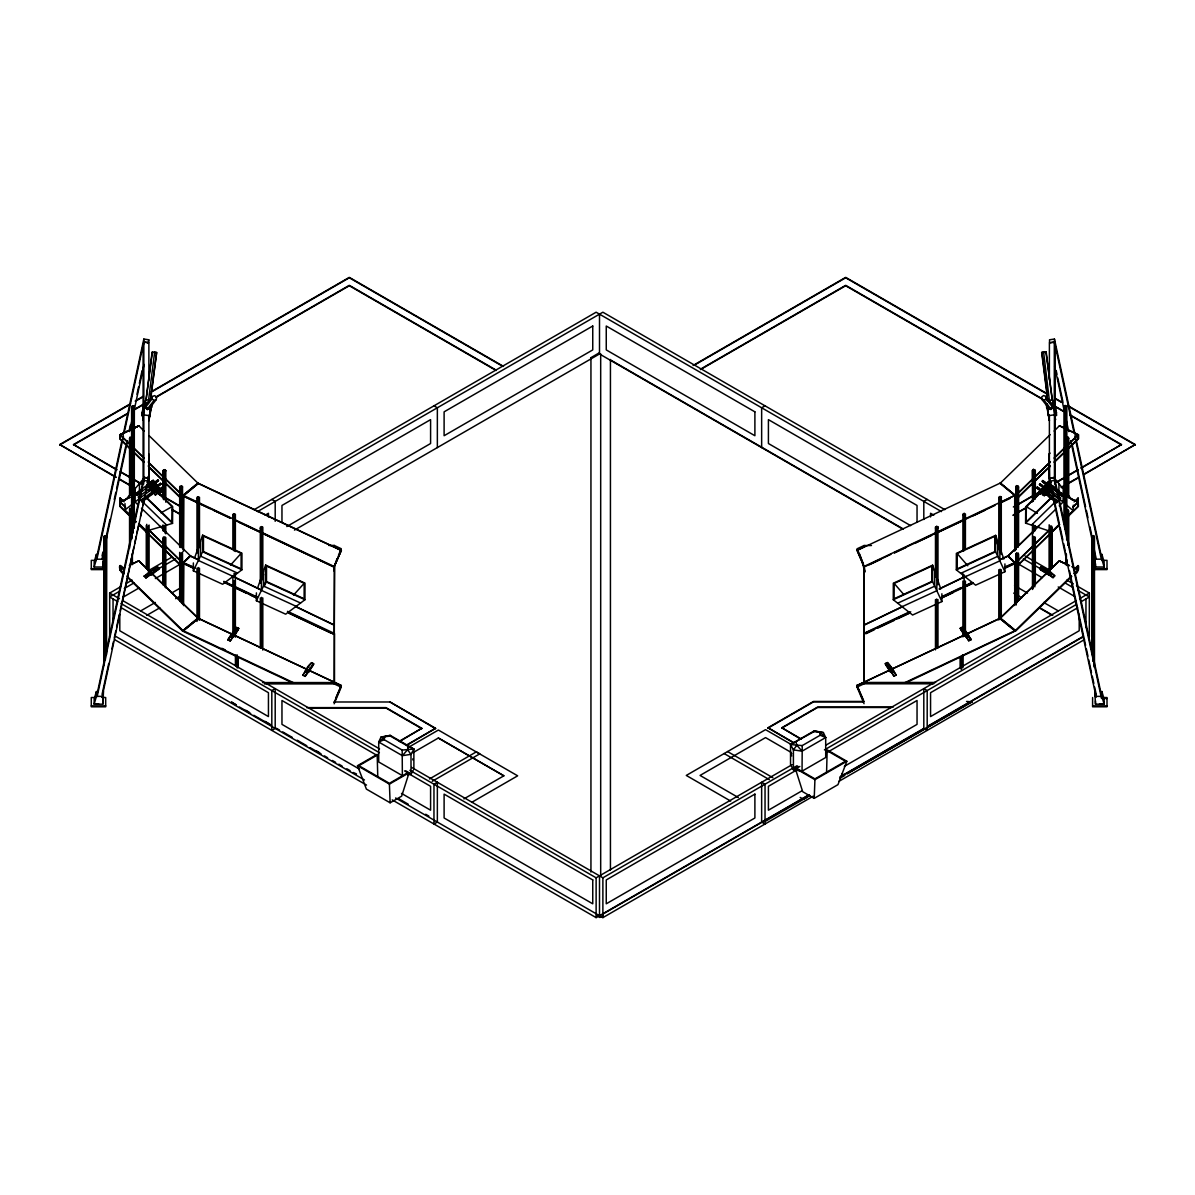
<?xml version="1.0" encoding="UTF-8"?>
<svg xmlns="http://www.w3.org/2000/svg" width="1195" height="1195" viewBox="0 0 1195 1195"><rect width="100%" height="100%" fill="white"/><g stroke="black" fill="none" stroke-linecap="round" stroke-linejoin="round"><path stroke-width="1.5" d="M123.862 573.869C118.678 572.659 117.379 559.26 124.19 569.388M129.194 515.493L119.858 506.411L120.202 497.986L120.202 506.172L129.538 515.254M133.213 532.97L133.213 405.717L131.599 407.271L131.599 538.213M134.303 528.19L134.303 406.464L133.213 405.717M141.802 415.606L143.893 403.193L144.834 403.327L144.834 406.106L142.758 415.755L141.802 415.606L143.893 403.193M146.91 404.149L143.833 403.701L142.758 419.908L144.834 403.327M149.972 408.839L149.972 415.77L143.833 414.889M149.838 416.771L148.897 416.637L148.897 420.789L151.914 404.358L149.838 413.993M162.968 584.534L162.968 537.974M162.968 530.535L162.968 524.949M162.968 497.015L162.968 470.935L164.88 469.635L165.806 470.531L165.806 502.184M163.461 585.296L163.461 536.869M163.461 531.282L163.461 525.695M163.461 499.63L163.461 469.829M164.88 586.954L164.88 536.674M164.88 532.94L164.88 525.501M164.88 499.42L164.88 469.635M165.806 587.85L165.806 537.571M165.806 533.851L165.806 524.53M159.547 525.815L190.274 555.705L182.865 562.92L182.536 567.386M183.149 563.129L190.543 555.929L197.22 559.126M183.567 605.581L183.567 562.875L183.283 604.117M183.567 551.209L183.567 495.507L334.495 566.654L334.212 633.903M237.596 629.287L233.279 635.396L233.951 636.487L238.268 629.601L232.801 636.89L233.1 635.217L231.427 633.888L233.1 634.664L232.129 636.024M235.37 551.507L235.37 514.268L234.115 513.686L232.876 515.448L234.115 516.031M233.951 636.487L233.279 635.396M308.026 670.604L306.353 669.275L308.026 670.051M308.205 671.56L313.195 664.988L308.878 671.874C301.185 671.56 314.33 657.967 313.195 664.988M308.878 671.874L308.205 670.783M334.167 703.795L341.187 687.17L334.167 683.898L334.495 566.654M328.715 545.443L334.227 545.443L334.227 546.772L341.247 550.058L334.227 566.684L337.035 558.692M341.187 687.17L341.187 685.84L334.167 682.569L262.571 682.569M341.247 550.058L341.247 548.729L334.227 545.443M864.045 703.691L857.039 687.065L857.039 685.736L864.045 682.464L935.64 682.464M857.039 687.065L864.045 683.794L864.045 682.464M864.105 565.414L864.105 566.744L857.801 551.776M864.105 545.517L864.105 546.847L857.099 550.118L857.099 548.789L864.105 545.517L871.454 545.517M892.62 670.066L890.096 671.68L885.779 664.793C885.331 658.848 892.127 667.467 892.62 670.066L890.962 671.411L891.918 672.77L893.576 671.978L891.246 672.531M937.97 584.669L937.97 526.95L936.716 526.353L935.476 528.13L936.716 528.713M937.97 528.13L937.97 526.95M965.411 549.386L965.411 514.014L964.156 513.417L962.916 515.179L964.156 515.777M967.547 634.679L965.022 636.293L960.705 629.406C960.257 623.461 967.069 632.08 967.547 634.679L965.889 636.024L966.845 637.383L968.503 636.591L966.172 637.144M1001.291 554.136L1001.291 497.09L1000.051 496.508L998.796 498.27L1000.051 498.853M1001.291 498.27L1001.291 497.09M1015.123 563.159L1007.729 555.944L1001.051 559.155M1014.704 605.506L1014.704 562.8L1004.651 567.55M1014.704 551.134L1014.704 495.447L863.776 566.579L864.06 633.828M1015.75 495.656L1000.23 482.989L1015.75 495.91L1015.75 499.913L1015.436 495.656L1050.061 461.957M1032.465 589.464L1032.465 524.276M1032.465 501.93L1032.465 470.277L1033.391 469.381L1035.303 470.681L1035.303 498.614M1032.958 588.702L1032.958 538.422M1032.958 532.836L1032.958 525.382M1032.958 501.183L1032.465 470.277M1033.391 586.7L1033.391 536.421M1033.391 532.686L1033.391 525.247M1033.391 501.034L1033.391 469.381M1034.377 585.177L1034.377 538.631M1034.377 529.31L1034.377 525.591M1034.377 497.658L1034.377 471.592L1035.303 470.681M1034.81 586.894L1034.81 536.615M1034.81 531.028L1034.81 525.441M1034.81 499.376L1034.81 469.575M1035.303 584.28L1035.303 537.72M1035.303 530.281L1035.303 526.547M1048.433 413.829L1049.389 420.715L1046.357 404.179L1047.403 409.004M1055.529 415.576L1056.47 415.442L1056.47 412.663L1054.393 403.014L1053.437 403.163L1053.437 405.927L1055.529 419.833L1054.438 414.814L1048.299 415.696L1047.298 404.044M1056.47 415.442L1054.393 403.014M1063.968 522.454L1063.968 406.27L1065.074 405.508L1066.672 407.062L1066.672 539.856M1065.074 529.071L1065.074 405.508M1067.419 516.584L1078.084 506.202L1078.084 498.016L1078.413 506.441L1067.747 516.808M1054.154 431.066L1059.427 425.719L1078.413 434.681L1078.413 438.923L1067.747 449.305M194.501 558.184L202.657 535.151L241.958 553.195L241.928 569.791L222.628 584.25L193.351 570.807L193.366 562.935M193.351 570.807L202.612 551.746L202.657 535.151M203.479 536.092L203.449 551.567L241.091 568.85L241.121 553.375L203.479 536.092L202.313 539.498M257.537 588.119L265.693 565.086L305.009 583.13L304.964 599.726L285.665 614.185L256.387 600.741L256.402 592.869M256.387 600.741L265.649 581.681L265.693 565.086M266.485 581.502L266.53 566.027L304.172 583.309L304.127 598.785L266.485 581.502L264.095 586.521M941.884 593.766L941.869 601.578L912.592 615.022L893.277 599.711L893.307 583.25L932.623 565.19L940.764 588.941M894.144 583.414L894.114 598.77L931.756 581.487L931.786 566.131L894.144 583.414L903.569 594.273M941.869 601.578L932.578 581.651L932.623 565.19M1004.92 563.906L1004.905 571.718L975.628 585.162L956.314 569.851L956.358 553.39L995.674 535.345L1003.815 559.081M957.195 553.569L957.15 568.91L994.793 551.627L994.823 536.271L957.195 553.569L967.786 565.773M1004.905 571.718L995.629 551.791L995.674 535.345M198.43 547.071L198.385 560.455L233.1 576.393M200.536 541.111L200.491 556.108L237.506 573.092M261.466 577.006L261.421 590.39L296.151 606.328M263.587 571.046L263.527 586.043L300.557 603.027M934.744 571.374L934.699 586.177L897.684 603.206M936.865 577.529L936.805 590.718L902.091 606.702M997.78 541.514L997.735 556.332L960.72 573.346M999.901 547.683L999.842 560.858L965.127 576.841M130.046 514.94L124.952 510.011L125.012 503.663M143.654 484.094L143.714 478.523L125.042 500.496M157.546 492.519L172.08 506.635L171.931 522.215L146.821 497.837M148.314 530.461L172.543 523.38L172.707 506.665L156.889 491.324M1049.867 531.207L1025.579 523.126L1025.728 506.77L1040.233 492.639M1042.204 491.25L1026.341 506.725L1026.191 521.976L1053.96 494.894M1054.677 483.945L1054.722 478.508L1063.221 488.979L1063.057 502.079L1059.218 505.829M1068.151 515.702L1073.229 510.743L1073.289 505.156M129.538 447.826L120.202 438.744L120.247 434.786L138.859 425.764L144.117 431.111M139.322 496.941L139.471 483.527M1058.979 483.751L1058.815 498.464L1063.057 502.079M1074.036 573.436L1078.039 569.552C1077.95 559.394 1080.31 574.197 1074.41 573.869M135.214 488.516L135.05 501.99L137.619 504.469M864.269 567.013C866.778 584.37 861.416 552.09 856.92 550.268L864.269 567.013L864.418 571.315M334.077 571.061L334.002 567.057L341.367 550.312L198.445 483.333L182.925 496L182.925 500.212L183.238 496M826.582 772.523L827.149 750.684L845.477 761.26L814.93 778.886L796.617 768.31L799.828 766.458M802.039 771.163L802.233 745.59L820.218 735.224L825.7 737.539L825.7 757.51L802.039 771.163L793.405 769.819L790.537 764.516L790.537 744.545L814.183 730.892L823.385 732.55L825.7 737.539L802.039 751.192L793.405 749.862L790.537 744.545L814.004 731.639L823.385 732.55M798.454 766.473L795.258 768.31L802.682 791.702L814.213 798.365L814.93 779.678L846.837 761.26L827.149 749.907M182.85 495.701L182.536 499.958L182.85 495.701L198.041 483.034L182.536 495.701M1015.75 495.91L1015.406 499.674L1050.076 465.945M120.202 438.744L119.858 434.965L138.859 425.764L120.247 434.786L119.858 438.968L129.194 448.05M94.166 567.013L96.407 559.2L96.407 554.211L94.166 562.023L94.166 567.013L102.8 567.013L103.517 554.211M94.166 704.184L96.407 696.371L96.407 691.397L94.166 699.209L94.166 704.184L102.8 704.184L103.517 691.397M1073.663 567.55L1078.413 569.731L1078.413 565.728L1075.754 568.327M145.745 399.892L144.924 403.776L145.745 399.892L148.628 400.026L148.21 403.402L145.342 404.478L144.894 407.57L147.373 409.541L150.704 407.883L147.373 409.541M152.392 351.853L145.969 400.43L152.094 352.256L154.678 351.957L156.65 352.465L150.749 398.861M148.553 400.131L154.678 351.957M150.45 399.264L156.65 352.465M144.894 407.57L145.76 403.94L148.673 402.82L145.312 403.268M145.939 406.778L146.283 404.358L152.377 396.486L154.678 395.605L156.635 397.173L156.276 399.593L150.182 407.465L147.881 408.346L145.939 406.778L152.034 398.906L152.377 396.486M150.286 408.436L150.719 405.359M384.192 739.69L402.177 750.072L402.371 775.63L378.71 761.977L378.71 742.005L384.192 739.69L384.745 736.598L390.227 735.373L413.873 749.026L413.873 768.982M96.003 560.545L121.875 440.731M123.055 435.279L143.833 339.066L148.748 339.768L148.748 342.651L143.833 341.949L124.22 432.724M97.168 557.975L123.444 436.354M102.083 555.809L102.875 552.18M105.608 539.468L109.925 519.496M114.242 499.525L115.81 492.265M116.587 488.635L125.609 446.885M129.523 428.721L130.315 425.091M133.063 412.394L133.84 408.765M136.977 394.231L138.545 386.971M139.337 383.341L142.071 370.629M147.956 343.398L148.748 339.768M102.083 558.692L104.443 547.803M105.608 542.351L127.566 440.686M129.523 431.604L131.883 420.715M133.063 415.277L144.042 364.445M149.972 411.618L150.973 406.987L151.914 407.122M96.78 695.4L143.833 477.537L148.748 478.239L102.083 697.178M97.168 696.476L143.833 480.42L143.833 339.066M102.083 694.295L108.745 663.434M111.882 648.9L113.45 641.64M114.242 638.01L115.81 630.751M116.587 627.121L119.336 614.409M120.127 610.779L133.84 547.235M134.632 543.606L136.2 536.346M136.977 532.716L138.545 525.456M140.517 516.374L142.085 509.115M142.862 505.485L144.431 498.21M147.568 483.691L148.748 478.239M148.882 415.098L148.882 478.06L148.016 482.063L148.016 476.506M103.816 664.823L103.816 537.257L105.414 535.704L106.519 536.465L106.519 654.785M134.049 521.976L134.303 406.464M106.519 536.465L106.265 650.394M814.004 731.639L814.183 730.892L819.665 732.132L825.7 737.539M402.371 755.673L407.54 749.758L408.391 746.487L390.406 736.105L381.026 737.031L378.71 742.005L402.371 755.673L411.005 754.329L413.873 749.026L408.391 746.487M405.897 770.909L409.093 772.747L401.669 796.139L390.123 802.801L366.372 789.088L357.514 765.696L377.202 754.344M260.659 583.04L263.587 574.526M846.837 761.26L837.964 784.652L814.213 798.365M338.439 555.376L340.545 550.387M334.167 702.466L341.187 685.84M129.553 496.149L129.553 438.416L130.046 437.31L132.391 438.012M148.598 455.37L149.091 454.264L149.091 484.065M165.313 471.637L165.806 470.531M182.521 548.251L182.521 486.798L181.595 485.887L179.683 487.202L179.683 546.787M182.028 487.904L182.521 486.798M333.853 567.147L341.367 550.312M336.109 697.312L340.62 686.931M412.872 759.96L412.872 758.78M407.555 774.838L411.005 774.3L413.156 770.312M232.129 637.592L233.1 635.665L232.129 637.592L230.471 636.801C232.024 633.664 237.865 623.327 238.268 629.601M231.427 633.888L227.886 639.908L230.202 640.998L233.951 635.71M307.055 672.979L308.026 671.052L307.055 672.979L305.397 672.188L306.353 670.828M306.353 669.275L302.813 675.294L305.128 676.385L308.878 671.097M183.283 549.76L183.567 495.507M183.149 567.371L182.925 564.413M231.427 634.44L236.52 627.241M235.012 631.737L236.744 629.287M233.279 634.948L237.596 628.062M230.202 640.998L231.935 638.115M237.596 628.839L238.851 628.346M306.353 669.827L311.447 662.627M309.938 667.9L308.878 670.649M334.212 634.411L287.547 611.885M312.537 664.674L305.128 676.385M312.537 663.449L313.195 664.539L313.777 663.733M227.886 639.908L230.471 636.248L232.801 637.353M302.813 675.294L305.397 671.635L307.727 672.74M796.019 742.005L796.871 745.277L793.405 749.862L793.405 769.819M147.881 408.346L153.991 400.474L156.276 399.593M140.741 483.975L143.131 481.107M1036.722 487.68L1037.32 486.977L1039.605 488.904L1039.008 489.606L1036.722 487.68L1045.072 495.014L1043.519 493.774L1044.116 493.072L1045.67 494.312L1044.968 494.909M1040.053 483.766L1047.791 491.787L1046.237 490.547L1046.835 489.845L1048.284 490.996L1046.536 489.502L1046.551 490.682L1039.456 484.468L1040.053 483.766L1042.339 485.693L1041.741 486.395L1041.607 485.11M1042.787 480.539L1051.122 487.874L1049.568 486.634L1048.971 487.336L1050.524 488.576L1049.18 487.455L1049.882 486.753L1048.657 486.992L1049.285 487.455L1042.189 481.241L1042.787 480.539L1045.057 482.466L1044.46 483.168L1043.011 481.943L1043.608 481.241M1038.873 488.217L1038.276 488.964L1038.873 488.337L1048.926 496.627L1050.061 495.044L1048.926 496.627M1038.56 492.833L1048.269 482.153L1049.33 483.094L1040.023 494.073L1038.56 492.833L1047.866 481.854M1041.383 493.191C1064.043 472.339 1033.526 493.998 1044.415 495.656L1052.571 486.066L1054.184 487.5L1052.944 488.964L1050.256 486.813L1049.061 485.738L1050.3 484.274M1044.684 493.206L1046.028 491.787L1050.166 495.163M1046.327 488.949L1047.522 490.025L1048.762 488.561L1046.432 486.529L1060.637 498.061L1059.397 499.525L1051.555 493.281L1052.795 491.817L1051.66 493.401L1041.607 484.991L1041.009 485.738L1039.456 484.468M1050.151 486.768L1051.495 485.349L1055.633 488.725L1054.393 490.189L1044.34 481.779L1043.743 482.526L1042.189 481.241M1050.48 487.575L1044.415 495.656M1047.91 484.782L1051.54 487.635L1052.78 486.171L1063.371 494.835L1062.131 496.298L1054.289 490.055L1055.633 488.725M1048.822 496.493L1056.679 502.736L1057.919 501.273L1048.045 493.221L1046.805 494.685L1046.088 494.073M1047.522 490.025L1050.211 492.191L1051.451 490.727L1047.567 487.485M1048.12 495.731L1054.647 500.929L1055.887 499.465L1057.919 501.273M1048.807 490.846L1057.381 497.703L1058.621 496.239L1060.637 498.061M1051.54 487.635L1060.114 494.491L1061.354 493.027L1063.371 494.835M230.53 565.13L241.121 553.375M293.567 595.065L304.172 583.309M791.762 753.612L791 755.195L791.762 755.912M1048.134 484.931L1050.764 482.362M1048.822 484.811L1051.451 482.227M1025.579 523.126L1053.243 496.134M1031.524 525.098L1054.916 502.273M1037.469 527.085L1055.379 509.578M1051.645 531.805L1059.263 524.366M182.865 563.174L190.543 555.929M1015.75 549.849L1015.75 486.544L1016.676 485.633L1018.588 486.948L1018.588 544.681M1049.18 483.811L1049.18 454.01L1050.106 453.114M1018.588 486.948L1017.662 487.844L1017.662 545.577M1066.821 494.581L1066.821 436.847L1068.733 438.162L1067.807 439.058L1067.807 496.791M1054.065 458.073L1064.715 447.707M1067.374 445.123L1078.039 434.756L1078.084 438.699L1067.419 449.081M1018.409 493.057L1033.077 478.792M1035.751 476.193L1050.42 461.927M1055.753 456.729L1063.744 448.947M1069.077 443.763L1078.413 434.681M1054.08 462.047L1064.745 451.665M1017.079 498.614L1050.42 466.169M1054.423 462.286L1063.744 453.204M1038.724 526.144L1008.012 556.034L1038.724 525.89M1074.081 501.9L1078.084 498.016M1048.747 530.55L1015.406 562.979L1008.012 555.78M1072.751 507.188L1078.084 502.005L1068.106 497.299L1078.084 502.258L1072.751 507.442M1050.076 529.505L1015.406 563.233L1007.729 555.944M1058.083 525.666L1015.75 567.416M1017.079 566.116L1059.756 524.605M1040.681 569.238L1047.791 574.063L1040.681 570.015L1039.799 568.193L1041.517 566.505L1049.315 571.837L1048.09 573.047M1039.799 568.626L1041.517 566.505M1045.147 570.254L1041.174 567.535L1040.681 568.79L1039.799 568.193M1040.681 568.79L1041.174 567.535M1040.681 570.015L1041.174 568.76M1047.298 574.541L1047.791 573.286M1041.532 566.953L1049.315 572.285L1048.09 574.033L1049.554 575.049L1050.793 573.286L1054.752 576.005L1053.034 577.693L1047.298 573.764M1048.09 574.033L1049.315 572.285M1049.554 573.481L1050.793 572.285L1049.315 571.837M1049.554 574.033L1053.034 577.693M1049.061 574.974L1050.793 573.286M1053.034 577.245L1054.752 575.572L1050.793 572.285M1075.41 568.088L1078.084 565.504M1071.377 576.02L1015.436 630.452L1000.23 618.039L1059.412 560.769L1068.913 565.504M1071.751 576.468L1015.75 630.96L1000.23 618.039M1000.23 483.243L1050.211 434.621M1000.23 618.293L1059.412 560.769M378.71 742.005L384.745 736.598M198.445 483.333L182.925 496.254L183.149 499.898M198.041 618.039L182.536 630.96L198.041 618.039L138.859 560.769L129.553 565.145M291.938 682.599L182.925 631.214L198.445 618.547L341.367 685.542L198.445 618.293L183.238 630.706L293.806 682.823M124.952 510.011L139.307 498.614M153.139 480.27L161.803 491.772L160.518 492.743L151.855 481.241L153.139 480.27L161.803 491.772M1045.879 396.426L1046.193 398.861L1044.206 400.385L1041.935 399.474L1041.622 397.039L1043.608 395.515L1045.879 396.426L1052.003 404.343L1052.302 406.778L1050.33 408.302L1048.06 407.39L1041.935 399.474M1047.567 405.254L1047.522 407.794L1050.42 408.959L1052.929 407.032L1052.541 403.925L1049.643 402.775L1043.593 351.957L1046.237 352.241L1052.332 400.415L1045.894 351.838M1047.522 407.794L1050.838 409.512L1053.348 407.585L1052.541 403.925M135.797 493.64L137.395 492.415L138.545 493.953L136.962 495.163L135.797 493.64L152.616 481.002L153.782 482.541L151.645 484.154L150.495 482.616L151.436 481.899M153.782 482.541L148.374 486.589L147.209 485.08L148.479 484.109L149.644 485.648L136.962 495.163M151.959 483.004L159.025 492.385L155.44 495.074L148.733 485.439M150.645 485.484L152.138 484.363L152.706 485.095L151.287 486.156L150.734 485.424L152.601 484.035L153.154 484.767L151.287 486.156M151.631 484.737L157.949 479.927L158.502 480.674L152.183 485.469L152.557 484.05M138.336 497.015L139.935 495.791L141.085 497.329L139.501 498.539L138.336 497.015L153.408 485.723M155.141 486.783L150.914 489.95L149.763 488.456L151.018 487.485L152.183 489.009L139.501 498.539M153.035 485.992L155.156 484.378L156.321 485.902L154.185 487.53L153.035 485.992L149.763 488.456L150.914 489.95M153.274 488.8L155.141 487.396L155.694 488.143L153.752 489.591L153.274 488.8L154.693 487.739L155.245 488.471L153.752 489.591M154.17 488.113L160.488 483.303L161.041 484.05L154.723 488.845L155.096 487.426M140.89 500.376L142.474 499.166L143.639 500.69L142.041 501.915L140.89 500.376L155.947 489.099M153.572 490.846L154.723 492.385L153.453 493.356L152.303 491.817L156.515 488.65M143.639 500.69L158.86 489.278L157.71 487.754L152.303 491.817L153.453 493.326L157.68 490.159M155.738 492.235L157.232 491.1L157.785 491.847L156.366 492.908L155.813 492.161L157.68 490.772M156.709 491.474L163.028 486.679L163.581 487.411L157.262 492.22L156.709 491.474L158.233 491.503L156.366 492.908M155.44 495.074L147.941 484.513L152.407 480.838L160.518 492.743M159.025 492.385L150.869 482.347M148.374 486.589L147.224 485.05L147.941 484.513M149.763 488.426L155.156 484.378M152.303 491.802L157.71 487.754M147.209 485.08L150.495 482.616M148.374 485.708L151.616 483.273M146.851 487.769C143.236 485.319 150.958 489.681 152.019 483.885M157.949 479.927L155.619 481.69L156.172 482.421L158.502 480.674M149.39 491.13C145.79 488.68 153.498 493.057 154.558 487.246M160.488 483.303L158.158 485.065L158.711 485.797L161.041 484.05M142.041 501.915C148.957 496.015 152.213 491.578 151.87 494.551M163.028 486.679L160.698 488.426L161.265 489.173L163.581 487.411M161.997 491.623L154.947 483.407M152.183 485.469L153.109 484.782M154.723 488.845L155.649 488.157M157.262 492.22L158.188 491.533M149.42 575.303L150.899 574.287L149.42 575.303L148.195 574.108L149.659 572.524L157.456 566.744L149.659 572.091L150.899 573.286M150.899 572.734L149.659 571.539L144.222 576.259L145.954 577.932L151.392 574.212M1091.752 654.591L1091.752 536.271L1092.857 535.509L1094.471 537.063L1094.471 666.481M156.485 569.462L151.675 573.555M157.8 568.999L151.197 574.302L151.182 573.525L158.293 569.477L151.69 574.78L149.659 572.524M145.954 577.932L149.42 574.287M158.293 569.029L159.174 568.417L157.456 566.744M158.293 569.477L159.174 568.417M144.222 576.259L148.195 574.108M115.975 477.403L59.75 444.555L130.524 403.686M135.364 400.893L143.4 396.247M151.436 391.616L349.313 277.374L503.528 366.402M59.75 444.943L128.926 405.015M135.364 401.296L143.4 396.65M153.05 391.079L349.313 277.778L501.915 365.879M115.497 469.172L73.537 444.555L128.373 412.887M133.213 410.094L144.49 403.581M155.783 397.069L349.313 285.336L496.134 370.106M73.537 444.943L128.373 413.291M133.213 410.497L142.877 404.911M155.783 397.457L349.313 285.739L496.134 370.51M109.671 636.771L109.671 593.064L120.904 586.581M125.714 583.802L132.137 580.098M148.195 570.822L162.639 562.486M165.851 560.634L172.274 556.915M254.162 509.653L596.126 312.209L941.466 511.594M119.47 591.316L109.671 596.962L117.693 601.608M124.28 588.537L133.915 582.966M156.396 569.985L162.819 566.281M166.03 564.428L175.665 558.872M257.537 511.594L602.878 312.209L944.842 509.653M123.025 597.216L139.188 587.88M155.35 578.559L179.579 564.563M265.215 515.135L268.442 513.267L268.442 516.942M140.801 610.839L155.35 602.444M171.497 593.108L179.579 588.448M286.8 526.547L430.588 443.524L430.588 419.639L281.96 505.455L281.96 521.991M590.942 357.663L599.292 352.809M146.761 615.365L159.786 607.837M175.665 598.68L180.475 595.887M294.463 530.087L599.815 353.78M693.085 365.476L845.687 277.374L1046.775 393.469M694.683 364.953L845.687 277.778L1046.775 393.872M700.479 369.18L845.687 285.336L1042.443 398.921M700.479 369.569L845.687 285.739L1044.057 400.25L1050.33 408.302M275.194 688.634L271.818 690.59L271.818 730.384L275.194 728.442L275.194 690.441M765.039 405.837L761.648 407.779L761.648 447.587M399.488 741.169L421.79 728.293L399.488 741.557M406.524 745.053L435.577 728.293L406.524 745.456M408.242 747.458L438.371 730.04L517.659 775.824L471.666 802.383M412.813 752.775L438.371 738.002L503.872 775.809L463.929 798.887M357.514 765.696L389.406 784.114L409.093 772.747M429.438 778.976L476.342 751.849L479.792 753.836L432.217 781.306M927.186 499.45L923.81 501.407L923.81 519.496M1013.36 506.964L1040.785 491.13M1056.918 481.809L1063.371 478.09M1068.21 475.296L1077.89 469.695M1081.116 467.842L1121.463 444.555L1081.116 468.231M1014.973 506.426L1031.106 497.12M1034.332 495.253L1040.785 491.518M1056.918 482.212L1063.371 478.478M1069.824 474.759L1077.89 470.098M1013.166 515.03L1027.625 506.695M1061.354 487.216L1064.566 485.349M1067.777 483.497L1079.025 477.014M1083.85 474.221L1135.25 444.555L1083.85 474.624M1013.166 515.433L1026.012 508.009M1061.354 487.605L1064.566 485.753M1067.777 483.9L1079.025 477.403M793.809 743.051L767.982 727.755L813.526 701.45L863.925 701.45M767.982 728.143L813.526 701.853L863.925 701.853M800.889 739.182L781.769 727.755L817.574 707.082L893.218 707.082M781.769 728.143L817.574 707.485L891.365 707.485M409.885 770.297L596.126 877.817L792.151 764.651M825.879 745.172L1076.322 600.577M1079.533 598.725L1089.332 593.064L1089.332 636.771M411.663 767.429L602.878 877.817L797.14 765.666M824.43 749.907L1076.486 604.386M1081.311 601.608L1089.332 596.962L1077.935 590.39M795.87 770.461L768.415 786.31L768.415 810.195L802.338 790.612M828.195 751.804L917.043 700.494L917.043 724.379L844.342 766.353M1077.591 607.807L930.561 692.697L930.561 716.582L1079.205 630.766L1079.205 614.23M392.229 799.903L596.126 917.626L808.208 795.183M840.324 776.645L923.81 728.442L927.186 730.384L927.186 690.59L923.81 688.634L923.81 728.442M928.62 725.664L1082.745 636.681M603.042 913.996L809.359 794.884M839.98 777.198L923.795 728.816M928.634 726.022L1083.372 636.681M806.819 797.304L803.369 799.246L800.187 797.423M765.547 821.219L809.956 795.556M840.085 778.184L844.835 775.421L841.668 773.583M596.604 915.564L599.815 917.431L603.042 915.564M395.605 797.961L602.878 917.626L813.197 796.199M838.89 781.366L1084.522 639.549M972.162 701.45L847.061 773.807L972.162 701.853L966.561 701.45M160.996 512.879L172.08 506.635M864.194 624.895L902.583 606.462M939.3 588.821L964.335 576.797M864.194 625.149L902.583 606.716M939.3 589.075L966.008 576.244M1001.051 559.409L1007.729 556.213M138.859 425.764L119.858 434.711L129.194 443.793M199.475 547.624L199.475 497.344L198.236 496.761L196.981 497.344L196.981 553.21M124.892 567.341L119.858 569.716L120.202 565.489L120.247 569.537L124.235 573.421M119.858 569.97L124.609 567.73M129.359 565.489L138.859 560.769M262.81 575.617L262.81 527.204L261.556 526.622L260.316 527.204L260.316 583.07M864.06 682.614L864.06 566.983L890.902 554.346M894.248 552.762L994.942 505.425M998.228 503.752L1014.704 495.447M869.452 564.727L881.193 559.185M894.607 552.867L906.348 547.325M914.728 543.381L931.502 535.465M934.848 533.896L963.364 520.452M973.432 515.702L985.158 510.175M998.587 503.842L1010.313 498.315M863.776 633.41L909.051 612.079M942.601 596.26L961.049 587.567M964.395 585.998L971.102 582.831M1004.651 567.028L1014.988 562.681M863.776 682.211L863.776 633.933L910.739 611.81M940.913 597.575L972.775 582.562M909.485 612.96L863.776 633.933M941.212 597.993L963.14 587.656M966.367 586.133L973.208 582.921M1004.935 567.954L1013.45 563.95M865.882 633.768L874.262 629.81M877.608 628.226L894.383 620.324M897.744 618.741L909.485 613.214M941.346 598.187L953.087 592.66M966.501 586.342L973.208 583.175M1005.07 568.148L1013.45 564.204M885.211 663.972L887.526 662.881M960.138 628.585L962.468 627.494M885.211 663.539L885.779 664.345L886.451 663.255M960.138 628.152L960.705 628.958L961.377 627.868L964.828 632.752M885.779 664.793L890.768 671.366L886.451 664.48M960.705 629.406L965.694 635.979L961.377 629.093M965.889 634.47L967.547 633.694L971.102 639.713L968.772 640.804L965.694 635.202M890.962 669.857L892.62 669.081L896.175 675.1L893.845 676.191L890.768 670.589M967.547 633.694L965.216 635.337L968.772 640.804M893.576 670.425L891.246 672.068L890.29 670.724M966.845 635.815L968.503 635.038M966.172 636.681L968.503 635.591M893.845 676.191L896.175 674.652M968.772 640.356L971.102 639.265M904.466 682.823L1015.033 630.706M906.348 682.599L1015.347 630.96L999.842 618.293L856.92 685.527L999.842 618.547L1015.347 631.214M856.92 550.522L999.842 483.273L1015.347 495.94L1015.347 500.167M956.314 569.851L995.629 551.791M893.277 599.711L932.578 581.651M132.705 408.033L134.049 407.629M1049.688 400.131L1047.746 400.639L1041.652 352.465L1043.593 351.957M1046.237 352.241L1041.652 352.465M1047.119 400.669L1052.511 399.877L1053.378 403.746L1050.913 404.403M381.026 737.031L390.227 735.373L390.406 736.105M1054.453 339.066L1049.539 339.768L1049.539 342.651L1054.453 341.949L1054.453 339.066L1075.231 435.294M1053.437 403.163L1055.17 411.125L1055.17 346.251L1054.304 342.248L1049.389 342.95L1049.389 379.995M1046.357 406.942L1047.298 406.808M1053.437 405.927L1054.393 405.792M1055.529 412.798L1056.47 412.663M1055.529 408.645L1054.438 403.626L1054.453 480.45L1049.539 481.152L1096.188 697.193M1099.4 704.213L1102.671 703.75M402.177 750.072L413.873 749.026M96.407 559.2L103.517 559.2M1094.769 559.185L1101.865 559.185L1104.12 566.998L1095.486 566.998L1094.769 554.196M94.883 560.365L91.283 560.365L91.283 569.612L103.875 569.612M1101.596 560.35L1107.003 560.35L1107.003 569.597L1094.396 569.597M91.283 568.671L103.875 568.671M1094.396 568.656L1107.003 568.656M264.409 683.898L334.167 683.898M864.045 683.794L933.803 683.794M96.407 696.371L103.517 696.371M1094.769 696.371L1101.865 696.371L1104.12 704.184L1095.486 704.184L1094.769 691.382L1095.188 696.073M94.883 697.536L91.283 697.536L91.283 706.798L105.683 706.798L105.683 697.536L102.083 697.536M1101.596 697.536L1107.003 697.536L1107.003 706.783L1092.603 706.783L1092.603 697.536M1101.596 698.477L1107.003 698.477M968.428 701.853L972.162 701.853M334.032 701.988L390.018 701.988L435.577 728.293M91.283 705.857L105.683 705.857M1092.603 705.842L1107.003 705.842M306.652 707.619L385.985 707.619L421.79 728.293M308.504 708.023L385.985 708.023L421.79 728.681M154.065 352.764L156.351 352.869M790.537 744.545L802.233 745.59M143.893 405.971L144.834 406.106M141.802 412.843L142.758 412.977M148.882 478.06L143.968 477.343L143.101 481.361L143.101 414.695M143.833 480.42L148.748 481.122M95.6 703.736L98.886 704.199M1091.752 536.271L1093.365 537.825M1068.913 565.369L1059.412 561.023L1069.57 565.668M1072.961 567.222L1078.039 569.552M202.612 551.746L241.928 569.791M265.649 581.681L304.964 599.726M198.445 483.587L341.367 550.566M1064.073 428.168L1059.427 425.719M1067.18 429.632L1078.413 434.935L1078.413 438.923M1071.825 566.624L1078.413 569.985M196.981 498.524L198.236 499.107M260.316 528.384L261.556 528.967M183.283 495.925L230.232 518.047M235.266 520.422L334.212 567.057M182.925 496L210.051 508.637M213.397 510.205L230.142 518.107M238.522 522.051L313.912 557.587M317.258 559.17L334.002 567.057M193.635 567.087L183.283 562.755L195.024 568.297M223.823 581.323L257.358 597.127M287.547 611.362L334.495 633.484M223.823 581.845L257.358 597.649M184.822 563.92L193.351 568.028M225.078 582.891L231.92 586.207M235.131 587.626L257.074 598.053M288.802 612.93L334.077 634.276M184.822 564.174L193.217 568.118M235.131 587.895L246.872 593.422M250.233 595.005L256.94 598.172M288.802 613.184L330.731 632.947M236.52 627.689L238.851 628.779M311.447 663.076L313.777 664.166M231.427 634.874L233.757 635.979M306.353 670.261L308.683 671.366M231.427 635.441L233.1 636.218M305.397 670.634L307.055 671.411M305.397 671.187L307.055 671.963M227.886 639.459L230.202 640.55M221.852 648.302L225.213 649.871M232.278 575.96L260.644 589.598M295.688 606.433L334.077 624.88M190.543 556.183L197.22 559.38M232.278 576.229L260.644 589.852M295.688 606.687L334.077 625.134M236.207 704.751L231.397 701.988L236.207 705.155M245.826 710.293L249.038 712.13M265.081 721.362L269.891 724.125M316.406 750.878L319.603 752.731M239.418 707.007L250.636 713.46M253.848 715.297L271.489 725.455M276.299 728.218L279.51 730.055M282.722 731.908L292.342 737.434M297.152 740.213L306.771 745.74M309.983 747.592L321.216 754.045M324.428 755.897L327.624 757.735M332.434 760.498L335.646 762.35M338.857 764.188L342.069 766.04M346.879 768.803L350.09 770.655M353.287 772.493L356.498 773.942M1054.812 398.114L1062.863 402.76M1067.688 405.538L1135.25 444.555M1054.812 398.503L1061.25 402.222M1067.688 405.941L1135.25 444.943M1055.334 406.375L1063.401 411.035M1069.854 414.755L1121.463 444.555M1055.334 406.778L1063.401 411.424M1069.854 415.158L1121.463 444.943M1025.116 555.989L1049.195 569.895M1066.866 580.098L1073.289 583.802M1076.486 585.655L1089.332 593.064M1023.338 558.872L1042.608 569.985M1065.089 582.966L1073.11 587.596M933.788 515.135L930.561 513.267L930.561 516.942M1017.811 563.637L1042.04 577.618M1058.202 586.954L1074.35 596.275M910.59 525.606L768.415 443.524L768.415 419.639L917.043 505.455L917.043 521.991M1014.57 585.655L1027.506 593.108M1043.653 602.444L1058.202 610.839M611.108 360.292L902.852 528.743M1039.859 607.837L1052.75 615.276M601.1 354.9L902.942 529.161M1013.718 593.108L1021.74 597.754M1039.396 607.941L1052.242 615.365M433.964 405.837L437.355 407.779L437.355 447.587M781.769 727.755L800.889 738.779M767.982 727.755L793.809 742.663M790.926 744.306L765.547 729.652L686.274 775.435L730.668 801.068M791.105 752.387L765.547 737.599L700.061 775.435L738.39 797.573M795.258 768.31L814.93 779.678M727.531 751.535L772.836 777.691M769.386 779.678L724.08 753.522M271.818 499.45L275.194 501.407L275.194 521.304M73.537 444.555L117.11 469.695M120.337 471.562L130.016 477.149M133.243 479.016L141.309 483.676M159.054 493.923L180.027 506.038M120.337 471.965L130.016 477.552M134.856 480.345L139.695 483.138M159.054 494.312L162.281 496.179M165.507 498.046L180.027 506.426M59.75 444.555L115.975 477.014M119.186 478.866L130.434 485.349M172.2 509.473L180.236 514.104M119.186 479.255L130.434 485.753M172.2 509.862L180.236 514.507M435.577 728.681L390.018 701.988M438.371 738.017L503.872 775.824M109.671 593.064L119.47 598.725M122.682 600.577L379.547 748.892M120.904 603.46L379.383 752.686M404.522 770.894L407.734 772.747L389.406 783.322L358.873 765.696L377.202 755.12L377.769 776.959M121.412 607.807L268.442 692.697L268.442 716.582L119.799 630.766L119.799 614.23M377.276 755.539L281.96 700.494L281.96 724.379L359.501 769.162M409.586 774.196L430.588 786.31L430.588 810.195L401.505 793.405M398.727 798.693L408.242 804.205M425.689 814.258L428.856 816.11M114.645 635.755L364.49 779.991M114.481 639.549L366.536 785.085M1026.341 506.725L1037.394 513.372M1049.315 572.838L1050.793 573.839M1041.174 568.312L1046.461 571.942M1041.174 569.522L1047.791 574.063M103.816 537.257L104.906 538.019M1052.78 486.171L1049.165 483.318L1051.495 485.349M1049.061 485.738L1052.944 488.964M1045.192 487.993L1047.597 489.89M1044.833 490.712L1048.717 493.938M152.034 398.906L153.991 400.474M145.327 407.017L147.792 408.989M1048.657 488.531L1052.9 491.937M1044.789 493.236L1047.477 495.402L1045.879 493.968M1044.311 493.191L1045.565 494.207M1066.866 505.336L1073.229 510.743M1048.045 493.221L1043.698 489.756L1046.028 491.787M1060.114 494.491L1062.131 496.298M1057.381 497.703L1059.397 499.525M1048.598 490.742L1050.211 492.191M1054.647 500.929L1056.679 502.736M1037.32 486.977L1044.116 493.072M1049.33 483.094L1040.023 494.073M149.375 435.936L198.041 483.288M143.206 502.393L166.598 525.113M141.458 508.204L160.668 526.846M138.859 561.023L198.041 618.293M129.553 438.416L130.479 439.312M162.968 470.935L163.894 471.846M120.247 434.786L129.568 443.868M133.556 447.752L144.222 458.118M148.21 462.002L162.864 476.267M165.522 478.851L180.176 493.102M133.198 447.692L142.534 456.774M149.196 463.257L162.535 476.237M165.194 478.837L178.533 491.802M133.526 451.71L144.207 462.092M148.195 465.99L162.864 480.256M165.537 482.855L180.206 497.12M133.198 451.949L143.863 462.331M149.196 467.514L162.535 480.495M165.194 483.079L179.862 497.359M147.657 482.362L150.301 484.916M146.97 482.242L149.614 484.811M146.193 497.792L172.543 523.38M120.202 497.986L124.19 501.87M119.858 498.21L122.532 500.81M125.535 507.113L120.202 501.93L130.165 497.225L120.202 502.184L125.535 507.382M148.195 529.176L162.864 543.456M165.537 546.04L180.206 560.321M148.195 529.43L162.864 543.71M165.537 546.294L180.206 560.574M138.934 523.574L146.552 530.968M133.526 519.153L136.2 521.737M138.859 524.336L162.864 547.698M165.537 550.283L180.206 564.563M133.198 519.377L135.857 521.976M138.53 524.575L146.522 532.358M149.196 534.957L162.535 547.922M165.194 550.522L179.862 564.787M157.456 567.192L159.174 568.865M158.293 568.252L157.8 568.551M151.182 573.525L151.69 574.78M149.659 573.092L150.899 574.287M144.222 575.811L145.954 577.499M119.858 565.728L122.532 568.312M126.894 576.02L182.835 630.452M127.865 577.753L182.536 630.96M1053.378 403.746L1052.511 399.877M796.871 745.277L802.039 751.192M1066.582 493.132L1072.199 500.048M1046.193 398.861L1052.302 406.778M407.54 749.758L411.005 754.329L411.005 774.3M156.381 486.843L160.713 492.594M890.962 670.41L891.918 671.754M1014.704 562.8L1014.988 604.058M1015.123 567.356L1015.347 562.755M962.468 627.046L967.547 634.246M968.503 636.039L971.102 639.713M967.547 635.247L968.503 636.591M961.377 628.645L964.828 633.529M965.889 635.471L966.845 637.383M887.526 662.433L892.62 669.081M893.576 671.426L896.175 675.1M864.194 630.318L864.194 638.503M892.62 670.634L893.576 671.978M887.317 664.48L889.902 668.139M887.317 665.256L890.768 670.141M890.962 670.858L891.918 672.77M891.246 672.068L893.845 675.743M1049.18 454.01L1049.673 483.049M1015.75 486.544L1016.243 549.102M856.92 685.273L863.671 700.673M859.19 553.778L863.402 563.756M857.039 685.736L863.343 700.703M994.823 536.271L1000.11 552.06M931.786 566.131L932.966 569.642M1063.968 406.27L1064.222 407.42M1076.008 438.923L1101.491 556.93M1054.453 341.949L1074.051 432.724M1074.828 436.354L1101.103 557.99M1056.201 370.629L1056.977 374.259M1057.769 377.889L1062.863 401.505M1072.274 445.078L1085.598 506.799M1086.389 510.429L1087.958 517.689M1089.915 526.771L1091.483 534.031M1054.632 366.253L1064.043 409.825M1066.388 420.715L1068.748 431.619M1070.705 440.686L1092.663 542.366M1093.843 547.803L1096.188 558.707M1101.103 693.608L1054.453 477.567L1049.539 478.269L1050.719 483.721M1054.453 480.45L1101.491 698.298M1051.495 487.351L1053.452 496.433M1054.244 500.063L1059.338 523.664M1060.114 527.294L1062.863 539.991M1063.655 543.635L1065.223 550.895M1069.525 570.866L1085.598 645.285M1086.389 648.93L1087.958 656.189M1088.735 659.819L1091.483 672.531M1092.275 676.161L1093.843 683.42M1094.62 687.05L1096.188 694.31M819.665 732.132L820.218 735.224M1041.995 352.869L1047.418 395.679M389.406 784.114L390.123 802.801M1104.12 566.998L1104.12 562.009L1101.865 554.196L1101.865 559.185M1104.12 704.184L1104.12 699.194L1101.865 691.382L1101.865 696.371M1095.486 563.682L1095.486 566.998M1095.486 700.853L1095.486 704.184M1094.217 535.913L1094.217 667.183M1092.857 535.509L1092.857 661.238M1092.603 560.35L1092.603 569.597M1092.006 537.436L1092.006 650.214M1085.956 598.635L1085.956 627.584M1068.733 438.162L1068.733 495.895M1068.733 510.788L1068.733 546.175M1068.24 437.056L1068.24 496.642M1068.24 509.682L1068.24 545.069M1067.807 511.684L1067.807 545.204M1066.821 509.473L1066.821 539.274M1066.821 559.753L1066.821 565.34M1066.418 405.897L1066.418 533.164M1066.388 554.316L1066.388 565.489M1065.895 553.21L1065.895 564.384M1055.17 414.784L1055.17 481.451L1054.304 477.432L1049.389 478.134L1049.389 415.173M1054.304 342.248L1054.304 405.21M1052.018 527.055L1052.018 568.013M1051.525 525.949L1051.525 568.775M1051.092 527.951L1051.092 568.91M1050.106 525.74L1050.106 570.433M1049.673 527.742L1049.673 572.435M1049.18 524.784L1049.18 571.329M1048.299 408.675L1048.299 411.438M1018.588 553.987L1018.588 600.547M1018.095 485.842L1018.095 547.295M1018.095 552.882L1018.095 601.294M1017.662 554.883L1017.662 599.576M1016.676 485.633L1016.676 547.086M1016.676 552.673L1016.676 602.952M1016.243 554.689L1016.243 604.969M1015.75 553.584L1015.75 603.863M1014.988 495.85L1014.988 549.685M1001.291 569.716L1001.291 618.144M1000.051 496.508L1000.051 552.374M1000.051 569.134L1000.051 617.546M998.796 497.09L998.796 547.37M998.796 569.716L998.796 619.996M965.411 581.054L965.411 633.186M965.022 635.516L965.022 636.293M964.156 513.417L964.156 550.671M964.156 574.87L964.156 630.736M962.916 514.014L962.916 551.254M962.916 573.6L962.916 578.499M962.916 581.054L962.916 629.466M962.916 632.499L962.916 636.92M962.811 656.01L962.811 667.183M962.558 654.86L962.558 667.9M961.198 656.324L961.198 669.364M960.705 628.182L960.705 628.958M960.108 657.086L960.108 668.259M937.97 599.576L937.97 647.989M936.716 526.353L936.716 580.367M936.716 598.979L936.716 647.406M935.476 526.95L935.476 577.23M935.476 599.576L935.476 649.856M890.096 670.903L890.096 671.68M885.779 663.569L885.779 664.345M610.436 359.486L610.436 870.184M602.878 877.817L602.878 917.626M600.682 353.854L600.682 875.801M599.815 915.863L599.815 917.431M599.502 314.165L599.502 353.974M599.502 875.875L599.502 915.684M596.126 877.817L596.126 917.626M590.942 357.634L590.942 872.036M334.495 634.007L334.495 682.285M313.195 663.763L313.195 664.539M262.81 597.963L262.81 650.11M261.556 526.622L261.556 578.753M261.556 597.38L261.556 647.66M260.316 597.963L260.316 648.243M238.268 628.376L238.268 629.153M238.178 657.384L238.178 666.69M237.924 656.667L237.924 667.841M237.073 654.755L237.073 667.796M235.714 655.159L235.714 666.332M235.46 656.309L235.46 665.63M235.37 573.854L235.37 629.72M235.37 632.752L235.37 637.174M234.115 513.686L234.115 550.925M234.115 573.271L234.115 576.991M234.115 580.71L234.115 630.99M232.876 514.268L232.876 549.64M232.876 575.721L232.876 634.62M199.475 568.118L199.475 620.25M198.236 496.761L198.236 548.908M198.236 567.52L198.236 619.667M196.981 568.118L196.981 621.43M182.521 551.97L182.521 604.117M181.595 485.887L181.595 547.34M181.595 552.927L181.595 603.206M180.176 486.096L180.176 547.549M180.176 553.136L180.176 601.548M179.683 552.374L179.683 600.801M149.091 525.038L149.091 571.583M148.882 379.905L148.882 342.875L143.968 342.158L143.101 346.177L143.101 409.138M148.165 477.582L148.165 485.021M148.165 525.994L148.165 570.687M146.761 524.336L146.761 569.029M146.268 525.441L146.268 568.267M132.391 553.464L132.391 564.637M131.853 406.106L131.853 538.9M131.465 558.155L131.465 563.741M130.046 437.31L130.046 495.044M130.046 508.069L130.046 543.456M129.553 509.175L129.553 548.281M113.047 598.635L113.047 620.354M105.414 535.704L105.414 659.565M104.07 536.107L104.07 665.51M102.8 562.023L102.8 567.013M102.8 699.209L102.8 704.184M1043.803 492.728L1043.818 493.893L1043.803 492.728M592.75 326.026L444.107 411.842L444.107 435.727L592.75 349.911L592.75 326.026M437.355 782.262L433.964 784.204L433.964 824.012L437.355 822.055L437.355 782.262M754.896 794.122L606.253 879.938L606.253 903.808L754.896 817.992L754.896 794.122M754.896 411.842L606.253 326.026L606.253 349.911L754.896 435.727L754.896 411.842M765.039 784.204L761.648 782.262L761.648 822.055L765.039 824.012L765.039 784.204M592.75 879.938L444.107 794.122L444.107 817.992L592.75 903.808L592.75 879.938"/></g></svg>
